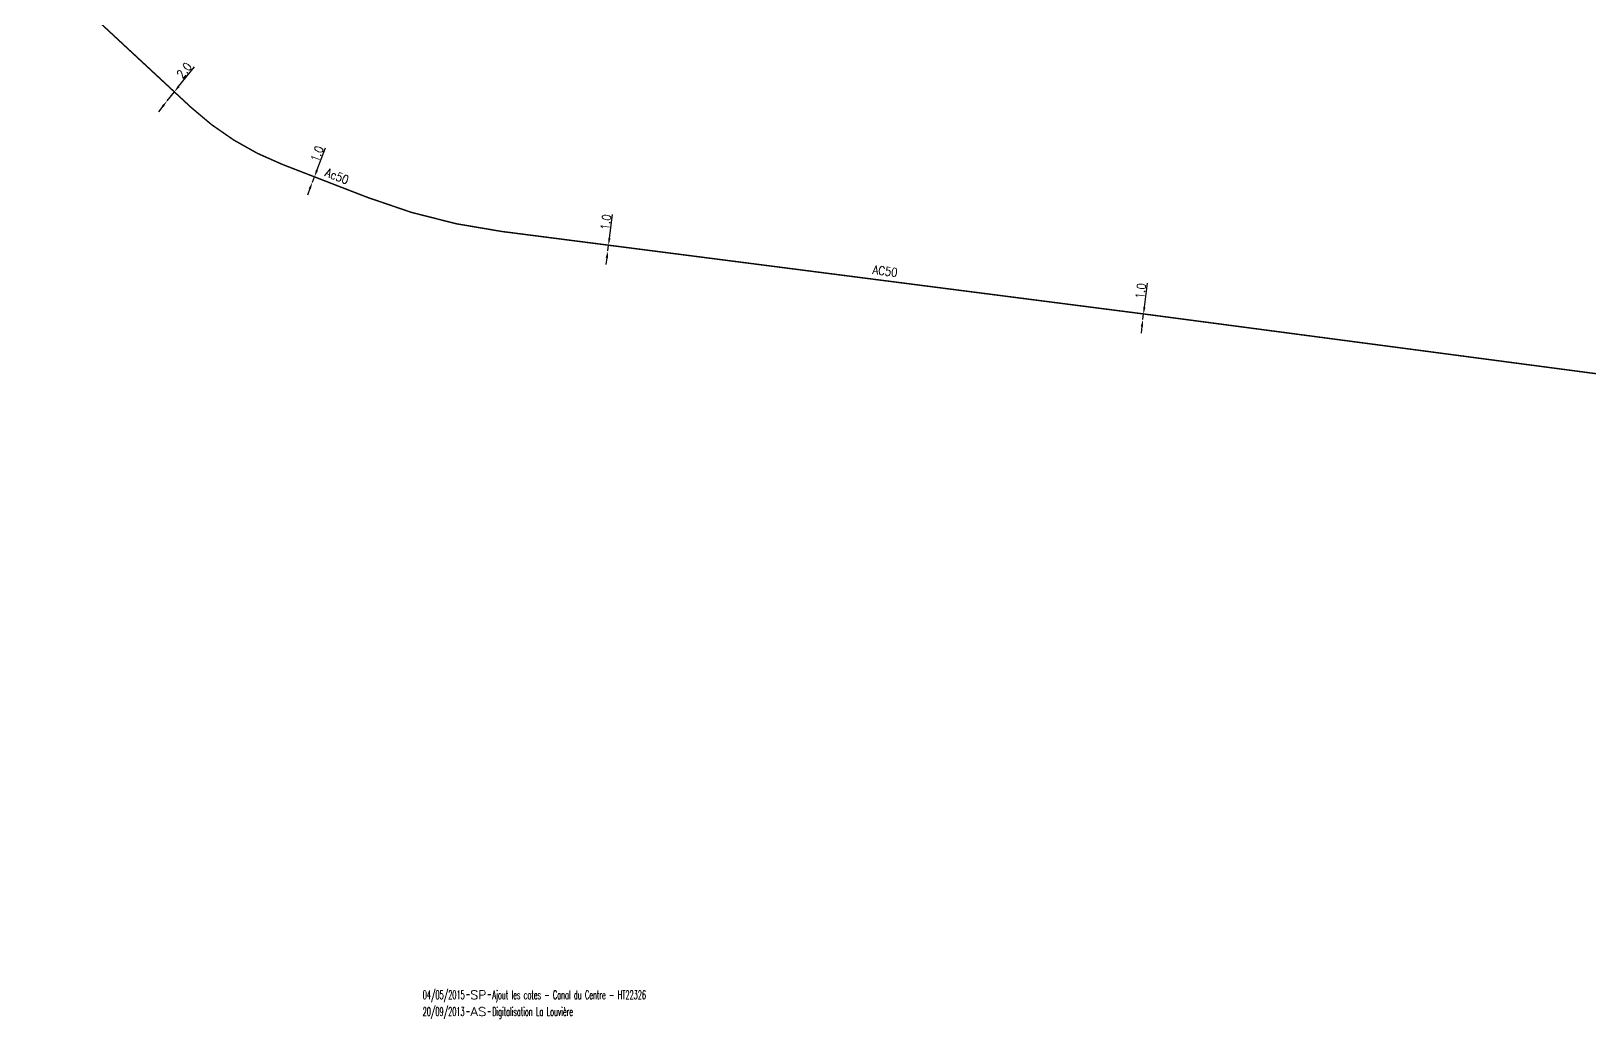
# Model space of a CAD drawing. Header units: millimetres. Extents: x 134000 to 135000, y 130000 to 130989.
# Drawn here: x 134443.6 to 134714.3, y 130015.8 to 130187.3 of the extents above; entities that cross this region are included whole.
import ezdxf
from ezdxf.enums import TextEntityAlignment as Align

# ---------------------------------------------------------------- set-up
doc = ezdxf.new("R2010")
doc.units = ezdxf.units.MM
doc.header["$PDMODE"] = 34
doc.layers.get('0').update_dxf_attribs({"linetype": 'CONTINUOUS'})
doc.layers.get('Defpoints').update_dxf_attribs({"linetype": 'CONTINUOUS'})
doc.layers.add('G_120', color=4, linetype='CONTINUOUS')
doc.layers.add('G_910', color=7, linetype='CONTINUOUS')
doc.styles.get("Standard").update_dxf_attribs({"font": 'romans.shx', "width": 0.85})
doc.linetypes.add('G_CROSS_COUNTRY', pattern='A,8,-7.08,["CROSS COUNTRY",Standard,S=1,R=0,X=-6.34,Y=-0.5],-7.08', length=22.16)
doc.dimstyles.get("Standard").update_dxf_attribs({"dimtxt": 1.5, "dimasz": 1.2, "dimexe": 0.625, "dimexo": 0.625, "dimgap": 0.25, "dimtad": 1, "dimdec": 1, "dimzin": 0, "dimdsep": 46, "dimtxsty": 'Standard', "dimcen": -0.5, "dimadec": 0, "dimazin": 0, "dimtfac": 1, "dimtdec": 1, "dimtmove": 0, "dimatfit": 3, "dimfxl": 0, "dimtolj": 1, "dimtzin": 0, "dimarcsym": 0})

# ---------------------------------------------------------------- blocks, each defined once
blk = doc.blocks.new('GIS_MODF')
at = {"color": 0, "linetype": 'Continuous', "flags": 128}
for points in [[(-2.18, -0.01), (-1.68, -0.01)], [(1.52, -0.01), (2.02, -0.01)]]:
    blk.add_lwpolyline(points, dxfattribs=at)
at = {"color": 0, "linetype": 'Continuous', "width": 0.5}
blk.add_attdef('DATE', text='', height=1.5, dxfattribs=at).set_placement((-2.5, -0.8), align=Align.RIGHT)
at = {"color": 0, "linetype": 'Continuous', "width": 1.771291}
blk.add_attdef('USER', text='', height=1.5, dxfattribs=at).set_placement((-1.51, -0.8), (1.28, -0.8), align=Align.FIT)
at = {"color": 0, "linetype": 'Continuous', "width": 0.5}
blk.add_attdef('DESC', (2.29, -0.8), '', height=1.5, dxfattribs=at)
blk = doc.blocks.new('*D130')
at = {"layer": 'Defpoints', "color": 0, "linetype": 'Continuous', "transparency": 16777216}
for p in [(134467.19, 130175.2), (134467.19, 130175.2), (134468.44, 130176.76)]:
    blk.add_point(p, dxfattribs=at)
at = {"layer": 'G_120', "color": 0, "linetype": 'Continuous', "lineweight": -2, "transparency": 16777216}
for p, q in [((134469.19, 130177.69), (134471.92, 130181.1)), ((134467.19, 130175.2), (134468.44, 130176.76)), ((134466.44, 130174.26), (134465.69, 130173.32))]:
    blk.add_line(p, q, dxfattribs=at)
at = {"layer": 'G_120', "color": 0, "linetype": 'Continuous', "transparency": 16777216}
for points in [[(134469.03, 130177.82), (134469.34, 130177.57), (134468.44, 130176.76)], [(134466.28, 130174.38), (134466.59, 130174.13), (134467.19, 130175.2)]]:
    blk.add_solid(points, dxfattribs=at)
at = {"layer": 'G_120', "color": 0, "linetype": 'Continuous', "transparency": 16777216, "insert": (134470.15, 130180.49), "char_height": 1.5, "attachment_point": 5, "rotation": 51.2812}
blk.add_mtext('\\A1;2.0', dxfattribs=at)
blk = doc.blocks.new('*D131')
at = {"layer": 'Defpoints', "color": 0, "linetype": 'Continuous', "transparency": 16777216}
for p in [(134492.77, 130162), (134492.41, 130161.07), (134492.41, 130161.07)]:
    blk.add_point(p, dxfattribs=at)
at = {"layer": 'G_120', "color": 0, "linetype": 'Continuous', "lineweight": -2, "transparency": 16777216}
for p, q in [((134493.2, 130163.12), (134494.71, 130167.03)), ((134492.41, 130161.07), (134492.77, 130162)), ((134491.98, 130159.95), (134491.54, 130158.83))]:
    blk.add_line(p, q, dxfattribs=at)
at = {"layer": 'G_120', "color": 0, "linetype": 'Continuous', "transparency": 16777216}
for points in [[(134493.02, 130163.19), (134493.39, 130163.05), (134492.77, 130162)], [(134491.79, 130160.02), (134492.16, 130159.88), (134492.41, 130161.07)]]:
    blk.add_solid(points, dxfattribs=at)
at = {"layer": 'G_120', "color": 0, "linetype": 'Continuous', "transparency": 16777216, "insert": (134493.24, 130166), "char_height": 1.5, "attachment_point": 5, "rotation": 68.8513}
blk.add_mtext('\\A1;1.0', dxfattribs=at)
blk = doc.blocks.new('*D134')
at = {"layer": 'Defpoints', "color": 0, "linetype": 'Continuous', "transparency": 16777216}
for p in [(134543.72, 130149.14), (134543.72, 130149.14), (134543.85, 130150.13)]:
    blk.add_point(p, dxfattribs=at)
at = {"layer": 'G_120', "color": 0, "linetype": 'Continuous', "lineweight": -2, "transparency": 16777216}
for p, q in [((134544.01, 130151.32), (134544.57, 130155.48)), ((134543.56, 130147.95), (134543.4, 130146.76)), ((134543.72, 130149.14), (134543.85, 130150.13))]:
    blk.add_line(p, q, dxfattribs=at)
at = {"layer": 'G_120', "color": 0, "linetype": 'Continuous', "transparency": 16777216}
for points in [[(134543.81, 130151.35), (134544.21, 130151.3), (134543.85, 130150.13)], [(134543.36, 130147.98), (134543.76, 130147.93), (134543.72, 130149.14)]]:
    blk.add_solid(points, dxfattribs=at)
at = {"layer": 'G_120', "color": 0, "linetype": 'Continuous', "transparency": 16777216, "insert": (134543.38, 130154.13), "char_height": 1.5, "attachment_point": 5, "rotation": 82.3853}
blk.add_mtext('\\A1;1.0', dxfattribs=at)
blk = doc.blocks.new('*D135')
at = {"layer": 'Defpoints', "color": 0, "linetype": 'Continuous', "transparency": 16777216}
for p in [(134636.66, 130137.2), (134636.66, 130137.2), (134636.79, 130138.19)]:
    blk.add_point(p, dxfattribs=at)
at = {"layer": 'G_120', "color": 0, "linetype": 'Continuous', "lineweight": -2, "transparency": 16777216}
for p, q in [((134636.94, 130139.38), (134637.48, 130143.54)), ((134636.66, 130137.2), (134636.79, 130138.19)), ((134636.51, 130136.01), (134636.35, 130134.82))]:
    blk.add_line(p, q, dxfattribs=at)
at = {"layer": 'G_120', "color": 0, "linetype": 'Continuous', "transparency": 16777216}
for points in [[(134636.31, 130136.04), (134636.7, 130135.99), (134636.66, 130137.2)], [(134636.74, 130139.41), (134637.14, 130139.36), (134636.79, 130138.19)]]:
    blk.add_solid(points, dxfattribs=at)
at = {"layer": 'G_120', "color": 0, "linetype": 'Continuous', "transparency": 16777216, "insert": (134636.3, 130142.18), "char_height": 1.5, "attachment_point": 5, "rotation": 82.6248}
blk.add_mtext('\\A1;1.0', dxfattribs=at)

msp = doc.modelspace()

# ---------------------------------------------------------------- linework, layer by layer
at = {"layer": 'G_120', "linetype": 'G_CROSS_COUNTRY', "ltscale": 0.5, "const_width": 0.25, "flags": 128}
msp.add_lwpolyline([(134443.7, 130204.09), (134444.06, 130203.44), (134448.52, 130195.26), (134468.44, 130176.76), (134471.26, 130174.14, 0.095156), (134487.25, 130164.14), (134492.77, 130162), (134501.99, 130158.43, 0.060408), (134525.33, 130152.51), (134543.85, 130150.13), (134636.79, 130138.19), (134730.94, 130125.76), (134815.82, 130114.63), (134881.4, 130106.28), (134991.27, 130092.97), (134999.25, 130092), (135000, 130091.71)], format="xyb", dxfattribs=at)

# ---------------------------------------------------------------- block references
at = {"layer": 'G_910'}
ref = msp.add_blockref('GIS_MODF', (134521.37, 130019.97), dxfattribs=at)
ref.add_attrib('DATE', '04/05/2015', dxfattribs={"layer": '0', "color": 0, "linetype": 'Continuous', "height": 1.5, "width": 0.5}).set_placement((134518.87, 130019.17), align=Align.RIGHT)
ref.add_attrib('USER', 'SP', dxfattribs={"layer": '0', "color": 0, "linetype": 'Continuous', "height": 1.5, "width": 1.025485}).set_placement((134519.86, 130019.17), (134522.65, 130019.17), align=Align.FIT)
ref.add_attrib('DESC', 'Ajout les cotes - Canal du Centre - HT22326', (134523.66, 130019.17), dxfattribs={"layer": '0', "color": 0, "linetype": 'Continuous', "height": 1.5, "width": 0.5})
ref = msp.add_blockref('GIS_MODF', (134521.36, 130017.06), dxfattribs=at)
ref.add_attrib('DATE', '20/09/2013', dxfattribs={"layer": '0', "color": 0, "linetype": 'Continuous', "height": 1.5, "width": 0.5}).set_placement((134518.86, 130016.26), align=Align.RIGHT)
ref.add_attrib('USER', 'AS', dxfattribs={"layer": '0', "color": 0, "linetype": 'Continuous', "height": 1.5, "width": 1.113383}).set_placement((134519.85, 130016.26), (134522.64, 130016.26), align=Align.FIT)
ref.add_attrib('DESC', 'Digitalisation La Louvière', (134523.65, 130016.26), dxfattribs={"layer": '0', "color": 0, "linetype": 'Continuous', "height": 1.5, "width": 0.5})

# ---------------------------------------------------------------- texts
at = {"layer": 'G_120', "linetype": 'Continuous', "width": 0.85}
for s, rotation, p in [('Ac50', 338.8513, (134496.7, 130162.12)), ('AC50', 352.679, (134591.91, 130145.63))]:
    msp.add_text(s, height=1.5, rotation=rotation, dxfattribs=at).set_placement(p, align=Align.MIDDLE)

# ---------------------------------------------------------------- dimensions: what is measured, and where the dimension line sits
at = {"layer": 'G_120', "linetype": 'Continuous'}
for base, p1, p2, angle, picture, middle in [((134467.19, 130175.2), (134468.44, 130176.76), (134467.19, 130175.2), 51.2812, '*D130', (134470.93, 130179.87)), ((134492.41, 130161.07), (134492.77, 130162), (134492.41, 130161.07), 68.8513, '*D131', (134494.17, 130165.63)), ((134543.72, 130149.14), (134543.85, 130150.13), (134543.72, 130149.14), 82.3853, '*D134', (134544.37, 130153.99)), ((134636.66, 130137.2), (134636.79, 130138.19), (134636.66, 130137.2), 82.6248, '*D135', (134637.29, 130142.06))]:
    dim = msp.add_linear_dim(base=base, p1=p1, p2=p2, angle=angle, dimstyle='Standard', dxfattribs=at)
    dim.commit()
    dim.dimension.update_dxf_attribs({"geometry": picture, "text_midpoint": middle, "dimtype": 160})

doc.saveas('drawing.dxf')
